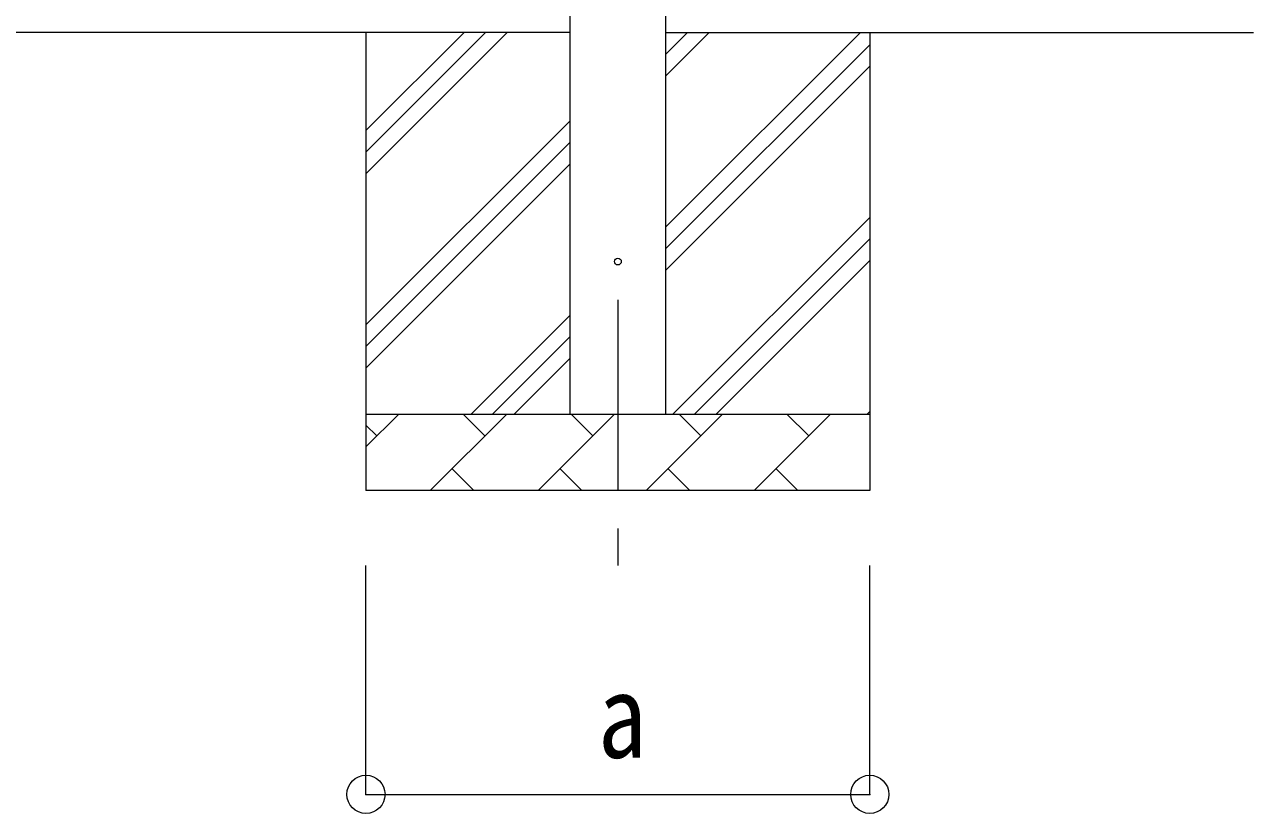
# Model space of a CAD drawing. Units: millimetres, scale not verified. Extents: x -13976 to 14131, y -9754 to 9646.
# Drawn here: x -7048 to -5438, y -703 to 330 of the extents above; entities that cross this region are included whole.
import ezdxf
from ezdxf.enums import TextEntityAlignment as Align

# ---------------------------------------------------------------- set-up
doc = ezdxf.new("R2010")
doc.units = ezdxf.units.MM
doc.header["$LTSCALE"] = 50
doc.header["$PDMODE"] = 32
doc.header["$PDSIZE"] = 50
doc.linetypes.add('CHAIN1', pattern=[8, 5, -1, 1, -1])
for name, color, linetype, lineweight in [('0-2_建具', 4, 'Continuous', 9), ('0-3_階段', 7, 'CHAIN1', 9), ('0-4_設備', 4, 'Continuous', 9), ('0-8_外構', 6, 'Continuous', 9)]:
    doc.layers.add(name, color=color, linetype=linetype, lineweight=lineweight)
doc.styles.add('ＭＳ ゴシック', font='')
doc.styles.get('ＭＳ ゴシック').set_extended_font_data('MS Gothic')

msp = doc.modelspace()

# ---------------------------------------------------------------- linework, layer by layer
at = {"layer": '0-2_建具'}
for p, q in [((-6333.01, -180.22), (-6333.01, 2674.78)), ((-6208.01, 2674.78), (-6208.01, -180.22))]:
    msp.add_line(p, q, dxfattribs=at)
msp.add_circle((-6270.51, 19.78), 4.5, dxfattribs=at)
at = {"layer": '0-3_階段'}
msp.add_line((-6270.51, -30.22), (-6270.51, -378.34), dxfattribs=at)
at = {"layer": '0-4_設備', "color": 7}
for p, q in [((-6333.01, 319.78), (-9681.01, 319.78)), ((-6600.51, 319.78), (-6600.51, -280.22)), ((-6600.51, 134.73), (-6415.45, 319.78)), ((-6600.51, 163.01), (-6443.74, 319.78)), ((-6600.51, 191.3), (-6472.02, 319.78)), ((-6208.01, 319.78), (-5438.01, 319.78)), ((-6208.01, 64.68), (-5952.91, 319.78)), ((-6208.01, 262.67), (-6150.9, 319.78)), ((-6208.01, 290.95), (-6179.18, 319.78)), ((-5940.51, 319.78), (-5940.51, -280.22)), ((-6208.01, 36.39), (-5940.51, 303.89)), ((-6208.01, 8.11), (-5940.51, 275.61)), ((-6600.51, -63.26), (-6333.01, 204.24)), ((-6600.51, -91.55), (-6333.01, 175.95)), ((-6600.51, -119.83), (-6333.01, 147.67)), ((-6198.35, -180.22), (-5940.51, 77.62)), ((-6170.06, -180.22), (-5940.51, 49.34)), ((-6141.78, -180.22), (-5940.51, 21.05)), ((-6462.91, -180.22), (-6333.01, -50.32)), ((-6434.62, -180.22), (-6333.01, -78.61)), ((-6406.34, -180.22), (-6333.01, -106.89)), ((-5943.79, -180.22), (-5940.51, -176.94)), ((-6600.51, -180.22), (-5940.51, -180.22)), ((-6600.51, -223.12), (-6557.61, -180.22)), ((-6516.19, -280.22), (-6416.19, -180.22)), ((-6444.74, -208.78), (-6473.3, -180.22)), ((-6374.77, -280.22), (-6274.77, -180.22)), ((-6303.32, -208.78), (-6331.88, -180.22)), ((-6233.35, -280.22), (-6133.35, -180.22)), ((-6161.9, -208.78), (-6190.45, -180.22)), ((-6091.93, -280.22), (-5991.93, -180.22)), ((-6020.48, -208.78), (-6049.03, -180.22)), ((-6586.17, -208.78), (-6600.51, -194.44)), ((-6487.64, -251.67), (-6459.08, -280.22)), ((-6346.22, -251.67), (-6317.66, -280.22)), ((-6204.79, -251.67), (-6176.24, -280.22)), ((-6063.37, -251.67), (-6034.82, -280.22)), ((-5940.51, -280.22), (-6600.51, -280.22))]:
    msp.add_line(p, q, dxfattribs=at)
at = {"layer": '0-8_外構'}
for p, q in [((-6600.51, -678.34), (-6600.51, -378.34)), ((-5940.51, -678.34), (-5940.51, -378.34)), ((-6600.51, -678.34), (-5940.51, -678.34))]:
    msp.add_line(p, q, dxfattribs=at)
for p in [(-6600.51, -678.34), (-5940.51, -678.34)]:
    msp.add_point(p, dxfattribs=at)

# ---------------------------------------------------------------- texts
at = {"layer": '0-8_外構', "color": 7, "style": 'ＭＳ ゴシック', "width": 0.85}
msp.add_text('a', height=110, dxfattribs=at).set_placement((-6296.76, -663.34), align=Align.BOTTOM_LEFT)

doc.saveas('drawing.dxf')
